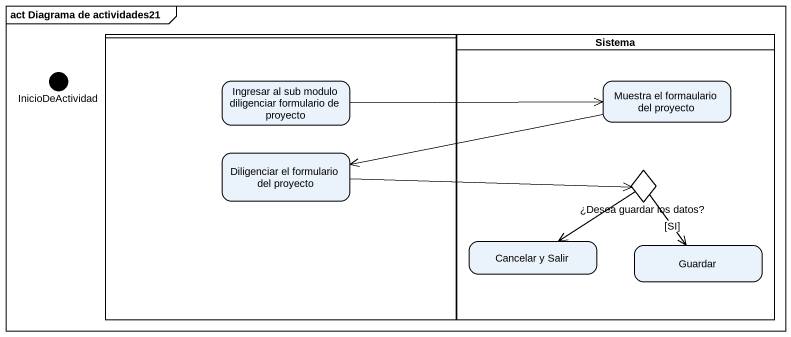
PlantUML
@startuml
mainframe act Diagrama de actividades21
hide empty description
state " " as lane1 <<partition>> {
  state "Ingresar al sub modulo diligenciar formulario de proyecto" as Ingresar_al_sub_modulo
  state "Diligenciar el formulario del proyecto" as Diligenciar_el_formulario
}
state Sistema <<partition>> {
  state "Muestra el formaulario del proyecto" as Muestra_el_formaulario_del
  state "¿Desea guardar los datos?" as Desea_guardar_los_datos <<choice>>
  state "Cancelar y Salir" as Cancelar_y_Salir
  state Guardar
}
state InicioDeActividad <<start>>
Ingresar_al_sub_modulo -right-> Muestra_el_formaulario_del
Muestra_el_formaulario_del -left-> Diligenciar_el_formulario
Diligenciar_el_formulario -right-> Desea_guardar_los_datos
Desea_guardar_los_datos --> Cancelar_y_Salir
Desea_guardar_los_datos --> Guardar : [SI]
@enduml
